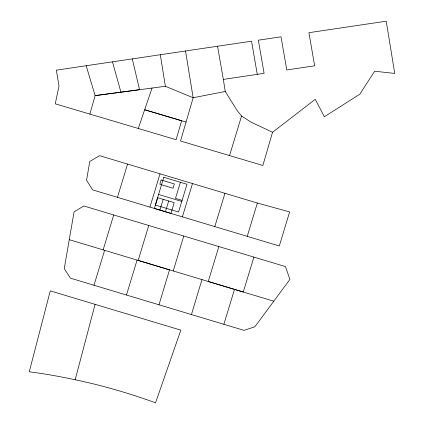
<?xml version="1.0" encoding="UTF-8"?>
<svg xmlns="http://www.w3.org/2000/svg" width="424" height="424" viewBox="0 0 424 424"><rect width="100%" height="100%" fill="white"/><g stroke="black" fill="none" stroke-linecap="round" stroke-linejoin="round"><path stroke-width="0.64" d="M69.25 239.682L64.247 268.631L70.421 278.165L243.975 330.344L254.829 326.814L289.899 279.411L285.474 266.59L83.814 205.984L74.089 211.852L69.25 239.682L273.793 301.199M75.17 379.782L95.071 304.342L50.276 290.869L29.261 371.774C50 374.477 70.538 378.505 90.895 383.28A588.04 573.879 14 0 1 155.534 402.8L180.852 330.142L95.071 304.342M89.893 114.125L95.124 95.617L86.178 65.736L56.344 70.167L58.994 86.051L55.263 103.822L176.114 139.708L181.642 120.745L144.658 109.758L138.298 128.472M185.527 51.007L193.159 97.737L180.529 141.012L262.859 165.471L272.537 132.272L315.26 99.338L324.36 116.764L359.87 94.149L374.62 71.211L394.739 73.437L386.238 21.2L308.916 32.69L314.65 65.8L286.767 69.96L281.033 36.824L258.354 40.185L264.094 73.341L223.331 79.41L217.565 46.232L86.178 65.736M103.154 249.863L113.706 214.963M126.495 294.993L137.069 260.087M148.755 225.499L138.182 260.426L169.526 269.871L158.979 304.792M173.231 270.963L183.778 236.02M229.559 155.576L241.563 116.017L237.281 110.749L225.261 91.489L223.331 79.41M191.436 314.555L201.983 279.612M247.24 236.369L257.341 203.022L289.624 211.894L279.315 245.984L92.527 189.851L86.549 180.184L89.793 161.459L99.576 155.672L257.341 203.022M117.453 197.346L127.566 164.088M93.99 285.257L104.606 250.33M149.932 207.082L160.044 173.803M159.922 210.076L163.187 199.333M165.429 211.735L168.694 200.992M180.391 182.272L175.494 198.384L182.103 200.377M182.394 216.844L192.501 183.56M214.804 226.607L224.959 193.302M218.853 246.577L208.232 281.483L243.259 292.025L253.897 257.092M223.872 324.291L234.488 289.391M152.062 88.044L144.658 109.758L186.062 122.048M225.261 91.489L193.159 97.737L165.376 86.279L95.124 95.617L139.565 89.697L132.283 58.904M217.565 46.232L251.538 41.208L257.273 74.338M158.576 194.462L181.779 201.453M272.537 132.272L250.701 121.942L241.563 116.017M112.471 61.846L120.93 92.178M160.304 54.738L165.376 86.279M161.136 179.956L159.832 184.255L173.05 188.235L174.354 183.937L161.136 179.956M163.797 177.274L155.364 205.031L178.568 212.021L187 184.265L163.797 177.274M157.68 197.674L154.416 208.417L170.936 213.394L174.2 202.651L157.68 197.674"/></g></svg>
